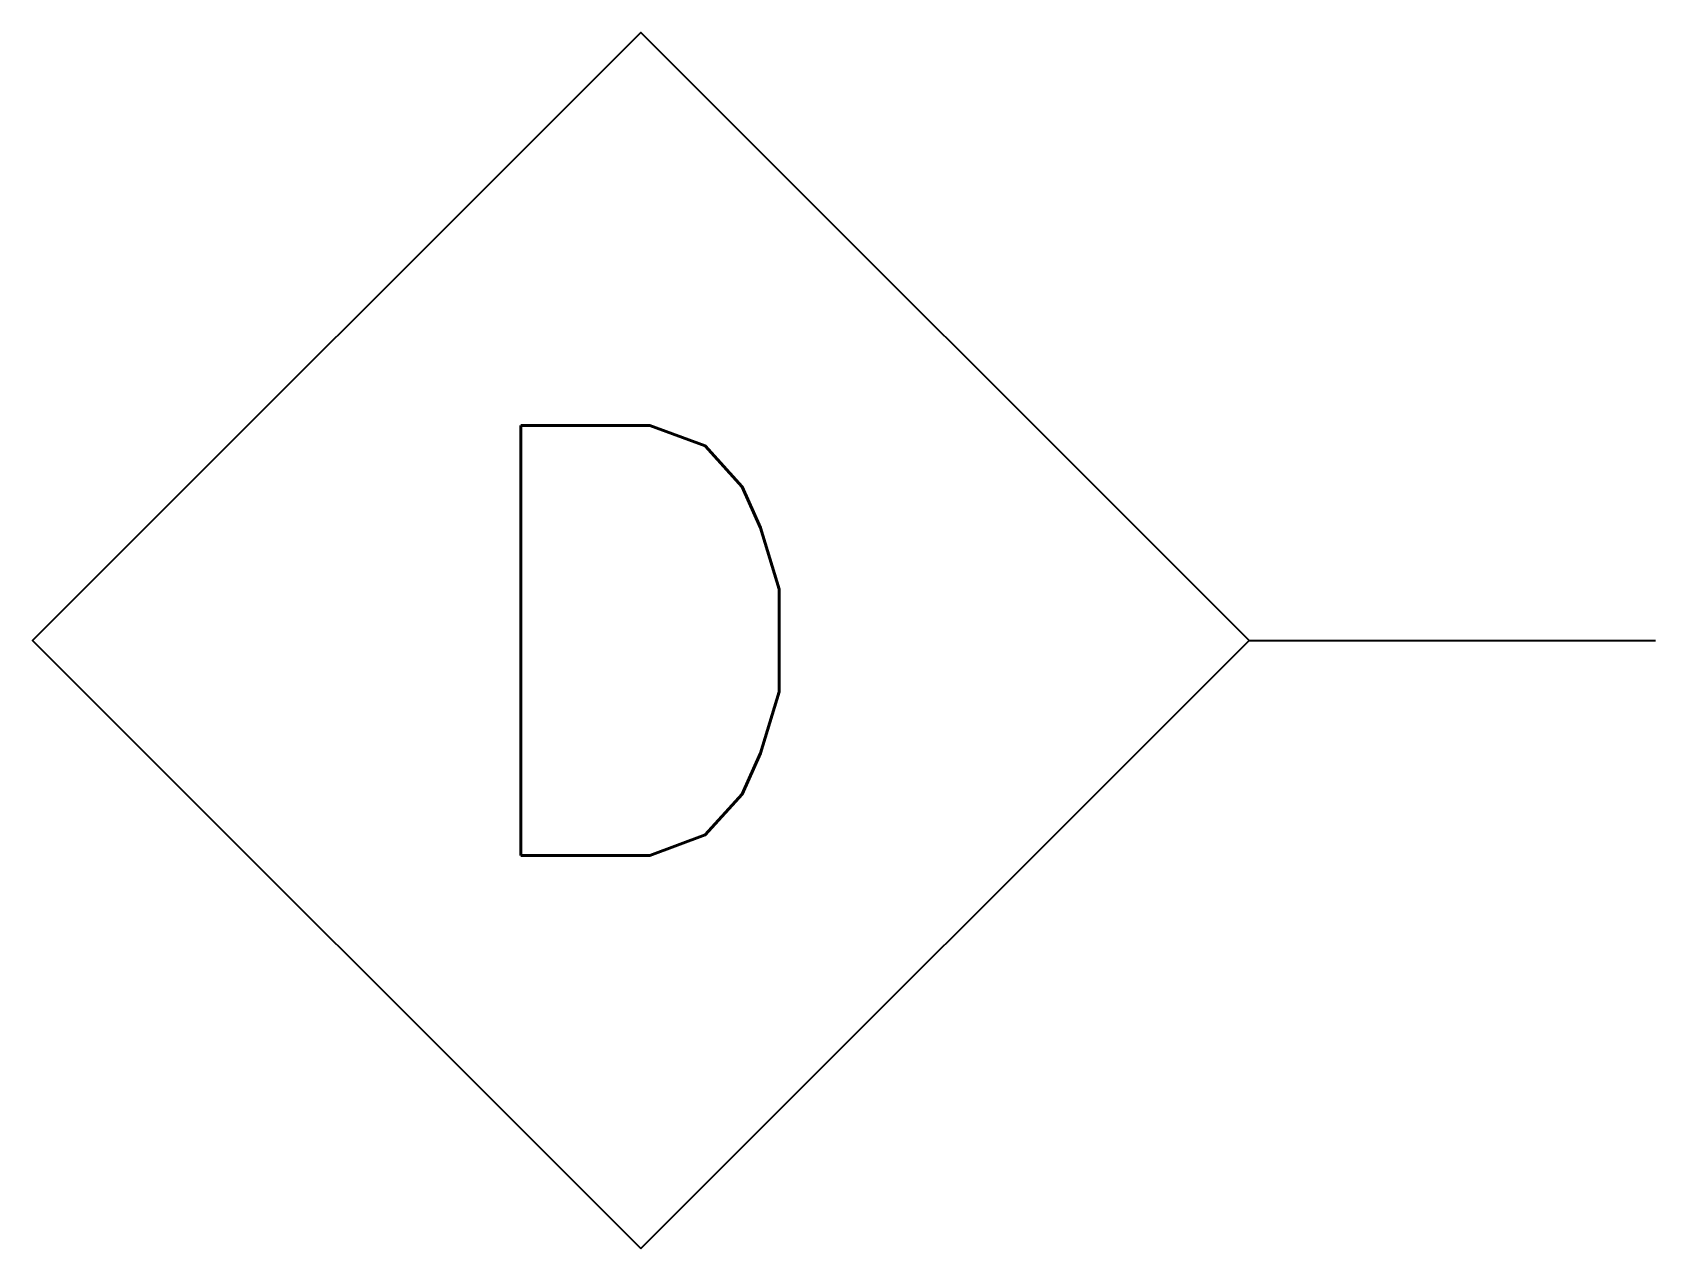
# Model space of a CAD drawing. Extents: x -3.472 to -3.119, y 5.199 to 5.464.
import ezdxf
from ezdxf.enums import TextEntityAlignment as Align

# ---------------------------------------------------------------- set-up
doc = ezdxf.new("R2010")
doc.units = 0
doc.header["$MEASUREMENT"] = 0
doc.layers.get('0').update_dxf_attribs({"linetype": 'CONTINUOUS'})
doc.styles.add('ROMANS', font='romans.shx', dxfattribs={"width": 0.9, "height": 0.09375})

msp = doc.modelspace()

# ---------------------------------------------------------------- linework, layer by layer
msp.add_line((-3.20722, 5.33119), (-3.11863, 5.33119))
msp.add_lwpolyline([(-3.3398, 5.19861), (-3.20722, 5.33119), (-3.3398, 5.46377), (-3.47239, 5.33119)], close=True)

# ---------------------------------------------------------------- texts
at = {"color": 1, "style": 'ROMANS'}
msp.add_text('D', height=0.09375, dxfattribs=at).set_placement((-3.3398, 5.33119), align=Align.MIDDLE)

doc.saveas('drawing.dxf')
